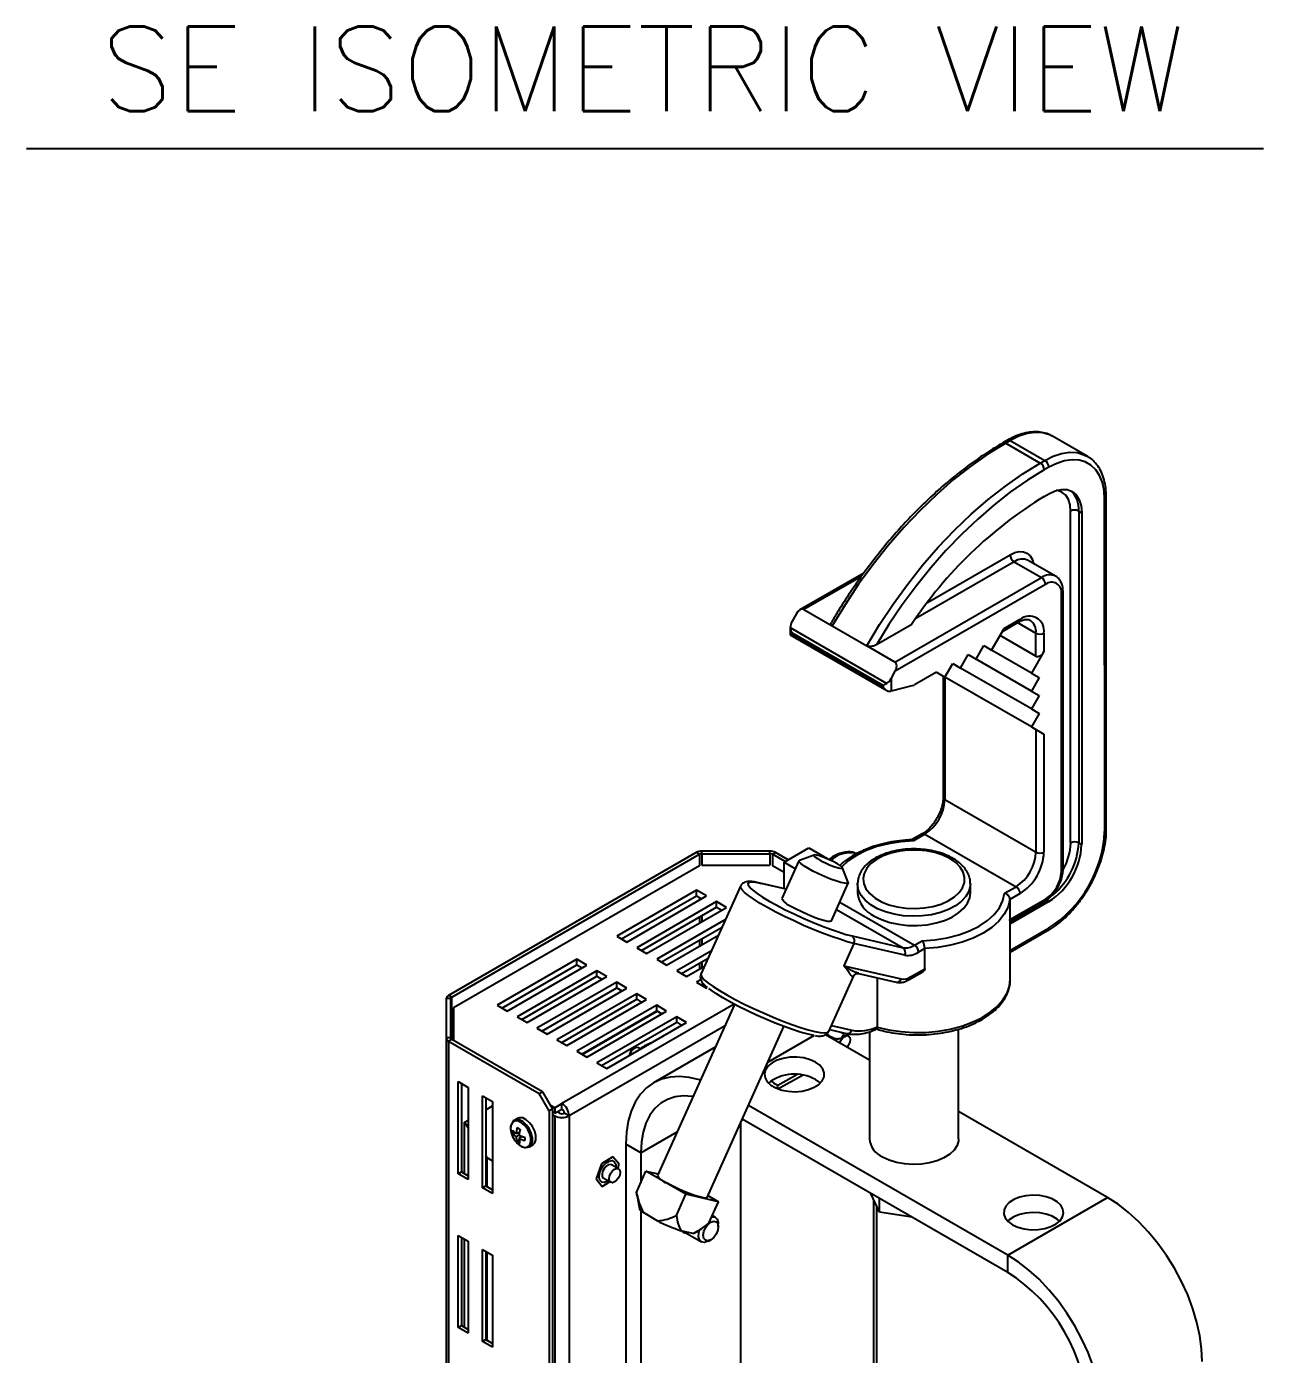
# Model space of a CAD drawing. Extents: x 12.3 to 108.7, y 1.1 to 80.4.
# Drawn here: x 69.1 to 80.06, y 68.21 to 79.99 of the extents above; entities that cross this region are included whole.
import ezdxf
from ezdxf.enums import TextEntityAlignment as Align

# ---------------------------------------------------------------- set-up
doc = ezdxf.new("R2010")
doc.units = 0
doc.header["$MEASUREMENT"] = 0
doc.layers.add('OBJECT', color=7, linetype='CONTINUOUS')
doc.styles.get("Standard").update_dxf_attribs({"font": 'SIMPLEX'})

msp = doc.modelspace()

# ---------------------------------------------------------------- linework, layer by layer
at = {"layer": 'OBJECT', "color": 1}
msp.add_line((69.1, 78.904), (80.063, 78.904), dxfattribs=at)
at = {"layer": 'OBJECT'}
for p, q in [((77.794, 76.317), (77.754, 76.294)), ((77.819, 76.315), (77.779, 76.292)), ((77.819, 76.315), (78.125, 76.138)), ((78.5, 76.176), (78.194, 76.352)), ((77.779, 76.292), (78.085, 76.115)), ((78.085, 76.115), (78.125, 76.138)), ((78.16, 76.077), (78.12, 76.054)), ((78.12, 75.819), (78.16, 75.842)), ((78.656, 72.848), (78.655, 75.792)), ((78.67, 72.869), (78.67, 75.812)), ((78.354, 72.746), (78.354, 75.689)), ((78.425, 75.689), (78.452, 75.674)), ((78.425, 75.689), (78.425, 72.746)), ((78.452, 75.674), (78.452, 72.731)), ((77.086, 74.878), (77.817, 75.3)), ((78.22, 75.111), (77.978, 75.251)), ((76.521, 75.139), (75.954, 74.812)), ((77.853, 75.239), (76.981, 74.736)), ((77.853, 75.239), (78.095, 75.099)), ((76.5, 75.11), (75.989, 74.815)), ((76.797, 74.349), (78.095, 75.099)), ((78.131, 75.038), (76.799, 74.269)), ((78.272, 72.493), (78.272, 74.956)), ((78.287, 72.513), (78.287, 74.977)), ((75.989, 74.815), (76.24, 74.67)), ((75.921, 74.776), (75.883, 74.708)), ((76.24, 74.67), (76.546, 74.494)), ((76.945, 74.684), (76.632, 74.503)), ((77.749, 74.622), (77.895, 74.706)), ((77.764, 74.647), (77.905, 74.729)), ((77.884, 74.7), (78.046, 74.606)), ((75.869, 74.657), (75.869, 74.592)), ((75.869, 74.655), (76.725, 74.161)), ((75.869, 74.592), (76.726, 74.097)), ((76.691, 74.142), (75.883, 74.608)), ((75.883, 74.608), (75.883, 74.601)), ((75.883, 74.601), (76.691, 74.135)), ((77.653, 74.456), (77.764, 74.647)), ((78.046, 74.402), (77.728, 74.586)), ((78.046, 74.402), (78.046, 74.606)), ((78.117, 74.606), (78.117, 74.443)), ((76.797, 74.349), (76.546, 74.494)), ((77.515, 74.376), (77.584, 74.496)), ((77.584, 74.496), (77.653, 74.456)), ((78.007, 74.252), (77.653, 74.456)), ((78.117, 74.443), (78.007, 74.252)), ((77.24, 74.217), (77.309, 74.337)), ((77.309, 74.337), (77.378, 74.297)), ((77.378, 74.297), (77.446, 74.416)), ((77.446, 74.416), (77.515, 74.376)), ((78.007, 74.093), (77.515, 74.376)), ((76.762, 74.201), (76.799, 74.269)), ((76.762, 74.201), (76.762, 74.092)), ((77.165, 74.26), (76.969, 74.147)), ((77.165, 74.26), (77.24, 74.217)), ((77.224, 74.226), (77.225, 73.151)), ((77.239, 74.217), (77.239, 73.13)), ((78.007, 73.774), (77.24, 74.217)), ((78.007, 73.934), (77.378, 74.297)), ((78.007, 74.252), (78.076, 74.212)), ((78.076, 74.212), (78.007, 74.093)), ((76.691, 74.135), (76.691, 74.142)), ((76.959, 74.143), (76.762, 74.092)), ((78.007, 74.093), (78.076, 74.053)), ((78.076, 74.053), (78.007, 73.934)), ((78.007, 73.934), (78.076, 73.894)), ((78.076, 73.894), (78.007, 73.774)), ((78.007, 73.774), (78.117, 73.711)), ((78.047, 72.664), (78.047, 73.751)), ((78.117, 73.711), (78.117, 72.664)), ((77.239, 73.13), (78.047, 72.664)), ((77.037, 72.826), (76.944, 72.773)), ((77.062, 72.824), (76.96, 72.765)), ((77.062, 72.824), (77.87, 72.358)), ((75.035, 72.661), (72.839, 71.394)), ((75.063, 72.645), (75.035, 72.661)), ((75.084, 72.65), (75.084, 72.673)), ((75.689, 72.673), (75.084, 72.673)), ((75.689, 72.65), (75.689, 72.673)), ((75.71, 72.645), (75.738, 72.662)), ((75.851, 72.596), (75.738, 72.662)), ((75.814, 72.575), (76.032, 72.701)), ((76.032, 72.701), (76.195, 72.607)), ((78.425, 72.746), (78.452, 72.731)), ((72.868, 71.377), (75.063, 72.645)), ((75.063, 72.543), (72.883, 71.284)), ((75.063, 72.645), (75.063, 72.543)), ((75.084, 72.65), (75.689, 72.65)), ((75.084, 72.65), (75.084, 72.548)), ((75.084, 72.548), (75.689, 72.548)), ((75.689, 72.65), (75.689, 72.548)), ((75.823, 72.58), (75.71, 72.645)), ((75.71, 72.645), (75.71, 72.543)), ((75.814, 72.483), (75.71, 72.543)), ((75.945, 72.587), (75.795, 72.252)), ((75.814, 72.341), (75.814, 72.575)), ((75.814, 72.575), (75.914, 72.517)), ((76.08, 72.638), (75.95, 72.59)), ((76.193, 72.606), (76.195, 72.607)), ((76.195, 72.607), (76.195, 72.605)), ((76.383, 72.396), (76.332, 72.525)), ((75.038, 72.327), (74.331, 71.918)), ((75.127, 72.276), (75.038, 72.327)), ((75.038, 72.278), (75.038, 72.327)), ((75.427, 72.363), (75.077, 71.583)), ((75.833, 72.337), (75.601, 72.39)), ((75.832, 72.335), (75.61, 72.387)), ((76.233, 72.055), (76.383, 72.39)), ((76.465, 72.383), (76.465, 72.391)), ((76.465, 72.383), (76.465, 72.301)), ((77.465, 72.302), (77.465, 72.383)), ((77.768, 72.299), (77.87, 72.358)), ((74.374, 71.894), (75.038, 72.278)), ((74.42, 71.867), (75.127, 72.276)), ((75.215, 72.225), (74.508, 71.816)), ((75.038, 72.278), (75.084, 72.251)), ((75.063, 72.263), (75.063, 72.239)), ((75.304, 72.174), (75.215, 72.225)), ((75.215, 72.176), (75.215, 72.225)), ((76.307, 72.221), (76.97, 71.838)), ((77.905, 72.297), (77.816, 72.245)), ((77.816, 72.066), (78.131, 72.248)), ((77.816, 72.245), (77.816, 72.066)), ((77.818, 72.05), (78.121, 72.225)), ((78.161, 72.226), (77.819, 72.028)), ((78.14, 72.238), (78.161, 72.226)), ((74.551, 71.792), (75.215, 72.176)), ((74.596, 71.765), (75.304, 72.174)), ((75.063, 72.088), (75.063, 72.035)), ((75.084, 72.1), (75.084, 72.047)), ((75.215, 72.176), (75.261, 72.149)), ((76.279, 72.157), (76.869, 71.816)), ((75.294, 72.066), (74.685, 71.714)), ((74.727, 71.69), (75.264, 72)), ((77.819, 71.538), (77.819, 72.051)), ((77.819, 71.793), (78.161, 71.991)), ((77.819, 71.776), (78.15, 71.968)), ((74.331, 71.918), (74.42, 71.867)), ((74.773, 71.663), (75.232, 71.928)), ((75.063, 71.884), (75.063, 71.831)), ((75.085, 71.896), (75.085, 71.843)), ((76.433, 71.855), (76.344, 71.657)), ((76.418, 71.921), (76.869, 71.816)), ((76.884, 71.751), (76.433, 71.855)), ((76.97, 71.838), (77.039, 71.878)), ((74.508, 71.816), (74.596, 71.765)), ((75.17, 71.79), (74.862, 71.612)), ((74.904, 71.588), (75.14, 71.724)), ((77.061, 71.809), (77.005, 71.777)), ((77.061, 71.63), (77.061, 71.809)), ((73.978, 71.714), (73.271, 71.306)), ((73.313, 71.281), (73.978, 71.665)), ((73.359, 71.255), (74.066, 71.663)), ((74.155, 71.612), (73.447, 71.204)), ((74.066, 71.663), (73.978, 71.714)), ((73.978, 71.665), (73.978, 71.714)), ((73.978, 71.665), (74.024, 71.639)), ((74.243, 71.561), (74.155, 71.612)), ((74.155, 71.563), (74.155, 71.612)), ((74.685, 71.714), (74.773, 71.663)), ((74.862, 71.612), (74.95, 71.561)), ((74.95, 71.561), (75.108, 71.652)), ((75.063, 71.68), (75.063, 71.627)), ((75.085, 71.692), (75.085, 71.639)), ((76.344, 71.657), (76.853, 71.54)), ((76.924, 71.534), (77.039, 71.6)), ((76.934, 71.557), (77.061, 71.63)), ((73.49, 71.179), (74.155, 71.563)), ((73.536, 71.153), (74.243, 71.561)), ((74.331, 71.51), (73.624, 71.102)), ((74.155, 71.563), (74.201, 71.537)), ((74.42, 71.459), (74.331, 71.51)), ((74.331, 71.461), (74.331, 71.51)), ((75.077, 71.532), (75.038, 71.51)), ((75.038, 71.51), (75.127, 71.459)), ((75.081, 71.486), (75.1, 71.496)), ((75.084, 71.484), (75.102, 71.494)), ((75.085, 71.488), (75.085, 71.484)), ((76.21, 71.074), (76.431, 71.566)), ((76.44, 71.579), (76.442, 71.58)), ((76.475, 71.588), (76.807, 71.511)), ((76.64, 71.55), (76.64, 71.116)), ((72.859, 71.365), (72.819, 71.365)), ((72.819, 71.365), (72.819, 71.016)), ((72.868, 71.377), (72.839, 71.394)), ((72.859, 71.016), (72.859, 71.365)), ((72.859, 71.015), (72.859, 71.365)), ((72.868, 71.004), (72.868, 71.377)), ((73.667, 71.077), (74.331, 71.461)), ((73.713, 71.051), (74.42, 71.459)), ((74.508, 71.408), (73.801, 71)), ((74.331, 71.461), (74.377, 71.435)), ((74.596, 71.357), (74.508, 71.408)), ((74.508, 71.359), (74.508, 71.408)), ((75.127, 71.459), (75.13, 71.461)), ((72.883, 71.284), (72.883, 70.995)), ((73.271, 71.306), (73.359, 71.255)), ((73.843, 70.975), (74.508, 71.359)), ((75.371, 71.316), (73.845, 70.435)), ((73.889, 70.949), (74.596, 71.357)), ((74.685, 71.306), (73.978, 70.898)), ((74.02, 70.873), (74.685, 71.257)), ((74.024, 70.871), (74.688, 71.255)), ((74.066, 70.847), (74.773, 71.255)), ((74.508, 71.359), (74.554, 71.332)), ((74.773, 71.255), (74.685, 71.306)), ((74.685, 71.257), (74.685, 71.306)), ((74.685, 71.257), (74.731, 71.23)), ((75.374, 71.314), (74.693, 69.798)), ((73.447, 71.204), (73.536, 71.153)), ((74.862, 71.204), (74.155, 70.796)), ((74.197, 70.771), (74.862, 71.155)), ((74.243, 70.745), (74.95, 71.153)), ((74.95, 71.153), (74.862, 71.204)), ((74.862, 71.155), (74.862, 71.204)), ((74.862, 71.155), (74.908, 71.128)), ((76.234, 71.127), (76.414, 71.085)), ((72.819, 71.016), (72.82, 65.484)), ((72.859, 71.016), (72.819, 71.016)), ((73.624, 71.102), (73.713, 71.051)), ((75.287, 71.121), (73.909, 70.325)), ((75.131, 69.601), (75.812, 71.118)), ((75.67, 70.802), (76.085, 71.042)), ((76.57, 70.819), (76.181, 71.044)), ((76.189, 71.05), (76.223, 71.03)), ((76.219, 71.033), (76.215, 71.024)), ((76.218, 71.091), (76.367, 71.057)), ((76.316, 71.069), (76.345, 71.057)), ((76.316, 71.013), (76.388, 71.053)), ((76.345, 71.057), (76.352, 71.06)), ((76.386, 71.034), (76.37, 71.043)), ((76.379, 71.038), (76.383, 71.051)), ((76.57, 71.072), (76.571, 70.121)), ((76.64, 71.116), (76.64, 71.113)), ((77.361, 70.122), (77.36, 71.094)), ((72.868, 71.004), (72.839, 70.987)), ((72.839, 70.987), (72.84, 65.456)), ((72.839, 70.987), (73.644, 70.523)), ((73.672, 70.539), (72.868, 71.004)), ((73.801, 71), (73.889, 70.949)), ((73.978, 70.898), (74.066, 70.847)), ((74.49, 70.926), (74.477, 70.919)), ((74.542, 70.919), (74.524, 70.93)), ((75.204, 70.935), (74.657, 70.619)), ((74.155, 70.796), (74.243, 70.745)), ((75.759, 70.598), (75.928, 70.692)), ((75.759, 70.565), (75.977, 70.687)), ((72.926, 70.629), (73.014, 70.578)), ((72.926, 69.812), (72.926, 70.629)), ((72.954, 70.612), (72.954, 69.829)), ((73.014, 70.578), (73.014, 69.761)), ((73.644, 70.523), (73.672, 70.539)), ((73.672, 70.539), (73.76, 70.386)), ((73.142, 70.504), (73.23, 70.453)), ((73.142, 69.688), (73.142, 70.504)), ((73.17, 70.488), (73.17, 69.704)), ((73.23, 70.453), (73.23, 69.637)), ((73.732, 70.37), (73.644, 70.523)), ((73.739, 70.423), (73.782, 70.398)), ((73.782, 70.398), (73.845, 70.435)), ((73.845, 70.386), (73.845, 70.435)), ((73.17, 70.378), (73.23, 70.413)), ((73.452, 70.303), (73.422, 70.285)), ((73.76, 70.386), (73.732, 70.37)), ((73.732, 70.37), (73.733, 65.042)), ((73.76, 70.386), (73.761, 65.059)), ((73.782, 70.349), (73.76, 70.362)), ((73.76, 70.337), (73.782, 70.325)), ((73.782, 70.398), (73.782, 70.349)), ((73.782, 70.349), (73.845, 70.386)), ((73.782, 70.325), (73.782, 65.144)), ((73.824, 70.349), (73.803, 70.362)), ((73.909, 70.325), (73.866, 70.349)), ((73.909, 70.325), (73.91, 65.144)), ((77.796, 69.091), (75.498, 70.418)), ((78.68, 69.601), (77.361, 70.363)), ((72.982, 70.269), (73.014, 70.288)), ((72.982, 70.269), (73.014, 70.218)), ((72.982, 69.813), (72.982, 70.269)), ((74.544, 69.998), (74.867, 70.185)), ((75.428, 70.262), (75.428, 66.325)), ((77.796, 68.937), (75.443, 70.296)), ((73.408, 70.17), (73.435, 70.173)), ((73.439, 70.17), (73.468, 70.18)), ((73.465, 70.155), (73.439, 70.14)), ((73.449, 70.097), (73.466, 70.119)), ((73.454, 70.175), (73.468, 70.177)), ((73.465, 70.125), (73.489, 70.144)), ((73.477, 70.134), (73.486, 70.146)), ((73.557, 70.052), (73.587, 70.069)), ((74.544, 69.998), (74.411, 70.075)), ((74.411, 70.075), (74.412, 64.5)), ((73.17, 69.971), (73.18, 69.955)), ((73.18, 69.955), (73.23, 69.926)), ((73.18, 69.955), (73.18, 69.698)), ((74.297, 69.963), (74.195, 69.9)), ((74.351, 69.896), (74.297, 69.963)), ((74.544, 69.998), (74.544, 69.732)), ((74.195, 69.9), (74.147, 69.768)), ((74.346, 69.856), (74.284, 69.891)), ((74.284, 69.891), (74.284, 69.891)), ((74.339, 69.86), (74.351, 69.896)), ((74.505, 69.646), (74.59, 69.835)), ((74.944, 69.631), (74.59, 69.835)), ((74.59, 69.835), (74.698, 69.81)), ((72.926, 69.812), (72.954, 69.829)), ((73.014, 69.761), (72.926, 69.812)), ((72.954, 69.829), (73.014, 69.794)), ((74.147, 69.768), (74.202, 69.7)), ((74.202, 69.7), (74.268, 69.741)), ((74.215, 69.772), (74.277, 69.736)), ((74.215, 69.772), (74.215, 69.772)), ((73.142, 69.688), (73.17, 69.704)), ((73.23, 69.637), (73.142, 69.688)), ((73.17, 69.704), (73.23, 69.669)), ((74.512, 69.613), (74.505, 69.646)), ((74.511, 69.616), (74.533, 69.502)), ((74.859, 69.441), (74.944, 69.631)), ((75.233, 69.564), (74.944, 69.631)), ((75.139, 69.618), (75.233, 69.564)), ((76.659, 69.471), (76.582, 69.638)), ((77.796, 69.091), (78.68, 69.601)), ((74.544, 69.486), (74.545, 64.64)), ((75.148, 69.375), (75.233, 69.564)), ((76.611, 66.704), (76.61, 69.577)), ((76.637, 66.741), (76.637, 69.52)), ((76.659, 69.471), (76.659, 69.594)), ((74.695, 69.393), (74.568, 69.467)), ((75.174, 69.431), (75.177, 69.431)), ((75.206, 69.425), (75.178, 69.441)), ((75.231, 69.344), (75.231, 69.368)), ((76.949, 69.426), (76.659, 69.471)), ((72.926, 69.265), (73.015, 69.214)), ((72.926, 68.449), (72.926, 69.265)), ((72.954, 69.249), (72.955, 68.465)), ((75.005, 69.283), (74.901, 69.307)), ((74.918, 69.303), (75.081, 69.209)), ((75.016, 69.285), (75.049, 69.305)), ((72.982, 68.449), (72.982, 69.233)), ((73.015, 69.214), (73.015, 68.398)), ((73.142, 68.324), (73.142, 69.141)), ((73.142, 69.141), (73.23, 69.09)), ((75.143, 69.215), (75.164, 69.227)), ((73.17, 69.124), (73.17, 68.341)), ((73.18, 69.119), (73.18, 68.335)), ((73.23, 69.09), (73.23, 68.273)), ((77.796, 68.937), (77.796, 69.091)), ((72.926, 68.449), (72.955, 68.465)), ((73.015, 68.398), (72.926, 68.449)), ((72.955, 68.465), (73.015, 68.43)), ((73.142, 68.324), (73.17, 68.341)), ((73.23, 68.273), (73.142, 68.324)), ((73.17, 68.341), (73.23, 68.306))]:
    msp.add_line(p, q, dxfattribs=at)
at = {"layer": 'OBJECT', "flags": 128}
for points in [[(78.194, 76.352), (78.167, 76.366), (78.106, 76.383), (78.04, 76.387), (77.969, 76.376), (77.895, 76.352), (77.819, 76.315)], [(77.779, 76.292), (77.624, 76.196), (77.47, 76.088), (77.317, 75.968), (77.167, 75.837), (77.019, 75.695), (76.876, 75.544), (76.737, 75.384), (76.603, 75.216), (76.475, 75.04), (76.354, 74.858), (76.24, 74.67)], [(78.125, 76.138), (78.2, 76.176), (78.274, 76.2), (78.345, 76.21), (78.411, 76.207), (78.472, 76.189), (78.502, 76.174)], [(76.546, 74.494), (76.66, 74.682), (76.781, 74.864), (76.909, 75.039), (77.042, 75.208), (77.181, 75.368), (77.325, 75.519), (77.472, 75.66), (77.622, 75.791), (77.775, 75.911), (77.93, 76.019), (78.085, 76.115)], [(78.655, 75.792), (78.65, 75.87), (78.635, 75.941), (78.61, 76.003), (78.577, 76.055), (78.534, 76.096), (78.484, 76.125), (78.428, 76.141), (78.366, 76.144), (78.3, 76.135), (78.231, 76.112), (78.16, 76.077)], [(78.12, 76.054), (77.971, 75.962), (77.822, 75.858), (77.675, 75.743), (77.53, 75.618), (77.388, 75.483), (77.249, 75.338), (77.115, 75.185), (76.985, 75.024), (76.861, 74.856), (76.743, 74.682), (76.632, 74.503)], [(78.16, 75.842), (78.217, 75.868), (78.272, 75.881), (78.322, 75.879), (78.366, 75.863), (78.402, 75.832), (78.429, 75.79), (78.446, 75.736), (78.452, 75.674)], [(78.354, 75.689), (78.349, 75.744), (78.334, 75.791), (78.311, 75.829), (78.279, 75.855), (78.24, 75.87), (78.226, 75.871)], [(77.817, 75.3), (77.859, 75.32), (77.898, 75.329), (77.935, 75.327), (77.967, 75.315), (77.994, 75.293), (78.013, 75.262), (78.025, 75.224)], [(75.869, 74.592), (75.869, 74.592), (75.87, 74.593), (75.873, 74.595), (75.877, 74.597), (75.883, 74.601)], [(76.691, 74.142), (76.698, 74.146), (76.706, 74.151), (76.715, 74.156), (76.725, 74.161)], [(76.96, 72.765), (76.848, 72.757), (76.739, 72.739), (76.636, 72.713), (76.541, 72.678), (76.456, 72.635), (76.382, 72.586), (76.325, 72.534)], [(77.283, 72.608), (77.222, 72.638), (77.151, 72.661), (77.075, 72.676), (76.996, 72.683), (76.915, 72.682), (76.836, 72.673), (76.761, 72.655), (76.693, 72.631), (76.633, 72.599), (76.584, 72.562), (76.548, 72.521), (76.524, 72.476), (76.515, 72.43), (76.521, 72.383), (76.54, 72.338), (76.574, 72.296), (76.62, 72.257), (76.677, 72.224), (76.743, 72.198), (76.817, 72.179), (76.895, 72.167), (76.975, 72.164), (77.056, 72.169), (77.133, 72.183), (77.205, 72.204), (77.269, 72.232), (77.323, 72.267), (77.366, 72.306), (77.396, 72.349), (77.412, 72.395), (77.414, 72.442), (77.402, 72.488), (77.375, 72.531), (77.335, 72.572), (77.283, 72.608)], [(76.383, 72.396), (76.383, 72.39), (76.372, 72.386), (76.35, 72.388), (76.316, 72.395), (76.274, 72.409), (76.225, 72.426), (76.173, 72.448), (76.12, 72.472), (76.07, 72.496), (76.025, 72.521), (75.989, 72.543), (75.962, 72.563), (75.948, 72.578), (75.946, 72.588), (75.95, 72.59)], [(76.286, 72.56), (76.249, 72.58), (76.208, 72.599), (76.166, 72.617), (76.129, 72.63), (76.1, 72.638), (76.082, 72.639), (76.077, 72.634), (76.086, 72.623), (76.109, 72.607), (76.141, 72.588), (76.181, 72.568), (76.223, 72.55), (76.263, 72.534), (76.297, 72.524), (76.321, 72.519), (76.332, 72.521), (76.33, 72.529), (76.314, 72.543), (76.286, 72.56)], [(76.433, 71.855), (76.374, 71.87), (76.307, 71.891), (76.233, 71.916), (76.154, 71.946), (76.071, 71.979), (75.986, 72.015), (75.902, 72.054), (75.819, 72.093), (75.741, 72.133), (75.668, 72.172), (75.602, 72.21), (75.545, 72.246), (75.498, 72.279), (75.463, 72.307), (75.439, 72.332), (75.427, 72.351), (75.427, 72.363)], [(75.61, 72.387), (75.563, 72.396), (75.528, 72.399), (75.504, 72.396), (75.493, 72.387), (75.495, 72.373), (75.509, 72.353), (75.519, 72.343)], [(75.519, 72.343), (75.536, 72.328), (75.575, 72.298), (75.624, 72.266), (75.683, 72.23), (75.75, 72.193), (75.824, 72.154), (75.903, 72.116), (75.984, 72.079), (76.066, 72.043), (76.146, 72.01), (76.224, 71.981), (76.296, 71.956), (76.361, 71.935), (76.418, 71.921)], [(75.601, 72.39), (75.603, 72.39), (75.61, 72.387)], [(77.465, 72.385), (77.464, 72.365), (77.452, 72.316), (77.425, 72.27), (77.385, 72.227), (77.333, 72.188), (77.271, 72.155), (77.2, 72.128), (77.122, 72.109), (77.039, 72.098), (76.955, 72.095), (76.87, 72.1), (76.789, 72.113), (76.712, 72.134), (76.643, 72.162), (76.583, 72.197), (76.534, 72.237), (76.497, 72.281), (76.474, 72.328), (76.465, 72.377), (76.465, 72.383)], [(76.612, 72.097), (76.677, 72.066), (76.75, 72.041), (76.829, 72.024), (76.912, 72.014), (76.997, 72.013), (77.081, 72.021), (77.161, 72.036), (77.236, 72.059), (77.303, 72.089), (77.361, 72.125), (77.407, 72.166), (77.44, 72.211), (77.46, 72.259), (77.465, 72.302)], [(77.039, 71.878), (77.151, 71.886), (77.26, 71.903), (77.363, 71.93), (77.458, 71.965), (77.543, 72.007), (77.617, 72.057), (77.677, 72.112), (77.723, 72.171), (77.753, 72.234), (77.768, 72.299)], [(77.816, 72.245), (77.799, 72.179), (77.766, 72.114), (77.718, 72.053), (77.655, 71.997), (77.579, 71.946), (77.491, 71.902), (77.393, 71.866), (77.288, 71.838), (77.176, 71.819), (77.061, 71.809)], [(75.875, 72.186), (75.92, 72.161), (75.97, 72.137), (76.022, 72.113), (76.075, 72.091), (76.123, 72.073), (76.166, 72.06), (76.199, 72.053), (76.222, 72.051), (76.233, 72.055), (76.233, 72.055)], [(75.077, 71.583), (75.076, 71.575), (75.084, 71.557), (75.105, 71.533), (75.139, 71.505), (75.185, 71.472), (75.241, 71.436), (75.307, 71.398), (75.381, 71.358), (75.46, 71.317), (75.544, 71.277), (75.631, 71.238), (75.717, 71.2), (75.802, 71.166), (75.883, 71.136), (75.959, 71.11), (76.027, 71.089), (76.086, 71.074), (76.135, 71.065), (76.173, 71.062), (76.198, 71.065), (76.21, 71.074), (76.21, 71.074)], [(76.431, 71.566), (76.431, 71.566), (76.427, 71.561)], [(76.64, 71.113), (76.742, 71.089), (76.85, 71.073), (76.96, 71.065), (77.071, 71.066), (77.18, 71.076), (77.287, 71.095), (77.388, 71.121), (77.482, 71.155), (77.567, 71.196), (77.641, 71.244), (77.704, 71.296), (77.754, 71.354), (77.79, 71.414), (77.812, 71.477), (77.819, 71.538)], [(76.071, 71.041), (76.065, 71.042), (76.016, 71.053), (75.957, 71.069), (75.889, 71.09), (75.814, 71.117), (75.735, 71.148), (75.653, 71.182), (75.57, 71.218), (75.489, 71.257), (75.41, 71.295), (75.338, 71.334), (75.272, 71.371), (75.215, 71.407), (75.169, 71.439), (75.148, 71.455)], [(76.223, 71.03), (76.195, 71.053), (76.194, 71.053)], [(76.225, 71.018), (76.229, 71.027), (76.23, 71.028)], [(76.249, 71.019), (76.246, 71.011), (76.245, 71.007)], [(76.307, 70.971), (76.317, 70.994), (76.333, 71.015), (76.352, 71.03), (76.37, 71.037), (76.386, 71.034), (76.397, 71.021), (76.4, 71.002), (76.397, 70.978), (76.386, 70.954), (76.372, 70.934)], [(74.524, 70.93), (74.524, 70.93), (74.508, 70.933), (74.49, 70.926)], [(76.093, 70.801), (76.044, 70.823), (75.988, 70.839), (75.928, 70.846), (75.866, 70.845), (75.807, 70.835), (75.753, 70.819), (75.707, 70.795), (75.671, 70.766), (75.648, 70.733), (75.64, 70.697), (75.645, 70.662), (75.664, 70.628), (75.697, 70.598), (75.74, 70.573), (75.793, 70.554), (75.851, 70.543), (75.913, 70.54), (75.974, 70.545), (76.031, 70.558), (76.081, 70.579), (76.122, 70.605), (76.152, 70.636), (76.168, 70.671), (76.169, 70.706), (76.157, 70.741), (76.131, 70.774), (76.093, 70.801)], [(75.072, 70.641), (75.064, 70.644), (74.973, 70.666), (74.886, 70.675), (74.804, 70.67), (74.727, 70.651), (74.657, 70.619), (74.594, 70.574), (74.54, 70.517), (74.494, 70.448), (74.458, 70.368), (74.432, 70.279), (74.416, 70.181), (74.411, 70.075)], [(75.699, 70.636), (75.722, 70.615), (75.759, 70.598)], [(76.135, 70.616), (76.131, 70.62), (76.093, 70.648)], [(75.007, 70.497), (75, 70.498), (74.922, 70.503), (74.849, 70.494), (74.782, 70.472), (74.722, 70.437), (74.669, 70.39), (74.625, 70.331), (74.59, 70.261), (74.564, 70.182), (74.549, 70.094), (74.544, 69.998)], [(73.587, 70.069), (73.604, 70.085), (73.614, 70.114), (73.614, 70.15), (73.604, 70.19), (73.585, 70.23), (73.558, 70.265), (73.528, 70.291), (73.497, 70.307), (73.468, 70.309), (73.452, 70.303)], [(73.428, 70.108), (73.431, 70.104), (73.458, 70.074), (73.488, 70.054), (73.517, 70.046), (73.542, 70.051), (73.561, 70.067), (73.57, 70.094), (73.57, 70.129), (73.561, 70.167), (73.542, 70.205), (73.517, 70.239), (73.488, 70.264), (73.458, 70.278), (73.431, 70.28), (73.409, 70.27), (73.395, 70.247), (73.39, 70.216), (73.39, 70.216)], [(73.39, 70.216), (73.395, 70.179), (73.406, 70.146)], [(73.522, 70.046), (73.528, 70.045), (73.554, 70.05), (73.573, 70.068), (73.583, 70.096), (73.583, 70.132), (73.573, 70.172), (73.554, 70.212), (73.528, 70.247), (73.497, 70.274), (73.466, 70.289), (73.437, 70.291), (73.414, 70.28), (73.4, 70.258)], [(77.361, 70.122), (77.36, 70.105), (77.347, 70.063), (77.321, 70.022), (77.282, 69.985), (77.231, 69.953), (77.171, 69.927), (77.104, 69.908), (77.031, 69.897), (76.956, 69.894), (76.882, 69.899), (76.81, 69.912), (76.744, 69.933), (76.686, 69.96)], [(74.255, 69.749), (74.249, 69.745), (74.222, 69.735), (74.199, 69.738), (74.182, 69.754), (74.174, 69.78), (74.177, 69.814), (74.189, 69.849), (74.21, 69.883), (74.236, 69.909), (74.263, 69.925), (74.289, 69.929), (74.309, 69.919), (74.322, 69.897), (74.324, 69.868)], [(74.284, 69.891), (74.272, 69.895), (74.254, 69.89), (74.235, 69.877), (74.218, 69.857), (74.206, 69.833), (74.201, 69.809), (74.203, 69.788), (74.212, 69.774), (74.215, 69.772)], [(74.312, 69.739), (74.293, 69.733), (74.277, 69.736), (74.267, 69.748), (74.263, 69.768), (74.267, 69.791), (74.277, 69.816), (74.293, 69.837), (74.312, 69.852), (74.33, 69.859), (74.346, 69.856), (74.357, 69.843), (74.36, 69.824), (74.357, 69.8), (74.346, 69.776), (74.33, 69.755), (74.312, 69.739)], [(75.131, 69.601), (75.13, 69.6), (75.12, 69.596), (75.097, 69.598), (75.064, 69.606), (75.021, 69.619), (74.973, 69.637), (74.92, 69.658), (74.868, 69.682), (74.817, 69.707), (74.773, 69.731)], [(77.839, 69.36), (77.887, 69.338), (77.943, 69.323), (78.003, 69.316), (78.065, 69.317), (78.124, 69.326), (78.179, 69.343), (78.225, 69.367), (78.26, 69.396), (78.283, 69.429), (78.292, 69.464), (78.286, 69.499), (78.267, 69.533), (78.235, 69.564), (78.191, 69.589), (78.138, 69.607), (78.08, 69.619), (78.019, 69.622), (77.958, 69.616), (77.9, 69.603), (77.85, 69.583), (77.809, 69.556), (77.78, 69.525), (77.764, 69.491), (77.762, 69.455), (77.774, 69.42), (77.8, 69.388), (77.839, 69.36)], [(79.521, 68.146), (79.515, 68.258), (79.499, 68.374), (79.473, 68.494), (79.437, 68.615), (79.392, 68.737), (79.337, 68.857), (79.274, 68.974), (79.204, 69.087), (79.127, 69.194), (79.045, 69.295), (78.958, 69.387), (78.867, 69.469), (78.774, 69.541), (78.68, 69.601)], [(75.19, 69.392), (75.212, 69.387), (75.226, 69.371), (75.231, 69.344), (75.226, 69.311), (75.212, 69.277), (75.19, 69.248), (75.164, 69.227), (75.138, 69.218), (75.117, 69.222), (75.102, 69.239), (75.097, 69.266), (75.102, 69.299), (75.117, 69.332), (75.138, 69.362), (75.164, 69.383), (75.19, 69.392)], [(75.177, 69.431), (75.203, 69.427), (75.222, 69.409), (75.231, 69.381), (75.231, 69.368)], [(78.256, 69.392), (78.235, 69.41), (78.191, 69.435), (78.138, 69.454), (78.08, 69.465), (78.019, 69.468), (77.958, 69.463), (77.9, 69.45), (77.85, 69.429), (77.809, 69.403), (77.796, 69.392)], [(75.005, 69.283), (75.012, 69.284), (75.016, 69.285)], [(75.143, 69.215), (75.139, 69.213), (75.109, 69.203), (75.083, 69.207), (75.065, 69.225), (75.055, 69.253), (75.057, 69.289), (75.063, 69.315)], [(78.637, 67.636), (78.631, 67.747), (78.616, 67.864), (78.589, 67.983), (78.553, 68.105), (78.508, 68.226), (78.453, 68.346), (78.39, 68.464), (78.32, 68.577), (78.243, 68.684), (78.161, 68.784), (78.074, 68.876), (77.983, 68.958), (77.89, 69.03), (77.796, 69.091)]]:
    msp.add_lwpolyline(points, dxfattribs=at)
at = {"layer": 'OBJECT'}
for centre, radius, start, end in [((77.805, 76.294), 0.0251, 54.3794, 114.3133), ((77.765, 76.271), 0.0251, 54.3765, 114.2964), ((78.043, 76.051), 0.0768, 2.6147, 57.3967), ((78.083, 76.074), 0.0769, 2.6159, 57.3955), ((78.212, 75.709), 0.214, 354.8751, 48.9058), ((80.086, 72.607), 3.766, 121.4723, 146.5345), ((78.645, 75.814), 0.0252, 294.3856, 354.2989), ((78.389, 75.621), 0.0768, 62.6126, 117.3984), ((77.894, 75.304), 0.0769, 182.6162, 237.3951), ((77.926, 75.137), 0.126, 65.7598, 125.5644), ((78.169, 74.997), 0.126, 66.1059, 125.5914), ((78.054, 75.034), 0.0768, 2.6146, 57.3967), ((78.186, 74.97), 0.0873, 350.803, 129.2204), ((78.263, 74.978), 0.0238, 292.5579, 356.1568), ((77.88, 74.726), 0.0251, 305.7005, 5.6318), ((77.988, 74.627), 0.131, 350.803, 129.2202), ((77.921, 74.619), 0.126, 354.4007, 54.1694), ((78.082, 74.675), 0.0768, 242.6122, 297.4002), ((76.949, 74.18), 0.0379, 285.0644, 300.5642), ((76.855, 73.148), 0.384, 302.6112, 357.4001), ((77.25, 73.153), 0.0251, 185.6988, 245.6231), ((77.048, 72.805), 0.0238, 52.4704, 116.2335), ((77.585, 72.895), 1.071, 302.4928, 357.5185), ((78.645, 72.871), 0.0253, 294.5723, 354.1265), ((75.082, 72.572), 0.101, 88.8612, 118.0497), ((75.691, 72.572), 0.101, 61.9592, 91.1509), ((76.398, 72.41), 0.248, 77.5065, 133.4186), ((77.663, 72.681), 0.384, 302.6112, 357.4001), ((77.657, 72.685), 0.461, 302.6112, 357.4002), ((78.082, 72.732), 0.0768, 242.6111, 297.4012), ((77.819, 72.759), 0.633, 302.6111, 357.4001), ((77.78, 72.779), 0.646, 310.1842, 357.0418), ((77.838, 72.763), 0.517, 330.7275, 358.1219), ((78.39, 72.678), 0.0768, 62.6098, 117.4012), ((75.084, 72.607), 0.0433, 88.8602, 118.0502), ((75.69, 72.607), 0.0433, 61.958, 91.1503), ((77.965, 72.507), 0.307, 302.611, 357.4002), ((78.263, 72.515), 0.0238, 292.4296, 356.272), ((77.829, 72.293), 0.0769, 2.6153, 57.3961), ((75.922, 72.324), 0.146, 209.5081, 251.2182), ((76.716, 72.327), 0.252, 185.7994, 245.522), ((78.106, 72.245), 0.0251, 305.7011, 5.6306), ((78.136, 71.988), 0.0251, 305.7155, 5.6295), ((76.387, 71.879), 0.0515, 332.2064, 53.7024), ((76.892, 71.958), 0.143, 260.7842, 303.3098), ((76.929, 71.773), 0.0769, 2.6156, 57.3951), ((76.838, 71.775), 0.0515, 332.2053, 53.7035), ((76.911, 71.92), 0.172, 260.7852, 303.3083), ((76.472, 71.541), 0.0489, 129.6475, 155.8383), ((76.812, 71.555), 0.0437, 262.6204, 339.9241), ((76.872, 71.653), 0.114, 260.7834, 303.31), ((76.909, 71.554), 0.0251, 305.7157, 5.6308), ((72.854, 71.361), 0.0352, 114.3851, 174.3077), ((72.874, 71.363), 0.0151, 114.3858, 174.3081), ((72.854, 71.019), 0.0352, 185.6914, 245.6236), ((72.874, 71.017), 0.0151, 185.6907, 245.6254), ((76.373, 71.1), 0.0437, 262.6199, 339.9228), ((76.48, 71.442), 0.363, 259.5091, 296.2012), ((74.519, 70.853), 0.0779, 122.7124, 175.6596), ((74.549, 70.835), 0.109, 123.0565, 166.6203), ((75.908, 70.311), 0.384, 61.2973, 127.3855), ((73.771, 70.319), 0.138, 2.6155, 57.3958), ((73.845, 70.448), 0.138, 242.6109, 297.4003), ((73.845, 70.39), 0.0461, 242.612, 297.3997), ((73.82, 70.347), 0.0461, 2.6145, 57.3968), ((73.547, 70.184), 0.14, 174.2749, 185.7421), ((73.524, 70.299), 0.155, 221.0239, 236.7723), ((73.687, 70.15), 0.248, 163.1107, 175.3474), ((74.167, 71.438), 1.412, 239.4354, 240.5699), ((73.778, 70.134), 0.313, 166.3405, 176.1721), ((73.607, 70.237), 0.221, 204.2358, 215.7758), ((73.518, 70.256), 0.14, 217.9536, 235.8731), ((73.579, 70.15), 0.14, 184.138, 202.0579), ((73.531, 70.211), 0.14, 234.2676, 245.7378), ((73.603, 70.436), 0.313, 243.8385, 253.6704), ((73.62, 70.133), 0.155, 183.239, 198.9878), ((73.572, 70.349), 0.248, 244.6635, 256.9005), ((74.929, 70.121), 1.413, 179.4417, 180.5753), ((76.76, 70.136), 0.19, 184.2562, 247.0653), ((74.82, 69.869), 0.146, 209.5084, 251.2176), ((74.605, 69.538), 0.0804, 207.0343, 242.2996), ((75.457, 70.915), 1.702, 243.3907, 250.9138), ((74.943, 69.334), 0.0472, 217.1593, 272.4325), ((76.973, 67.645), 1.533, 2.5302, 57.4811)]:
    msp.add_arc(centre, radius, start, end, dxfattribs=at)
for centre, major_axis, ratio, start_param, end_param in [((75.956, 74.755), (0.0326, 0.0603), 0.595383, 6.2662, 7.836996), ((75.919, 74.688), (0.0348, 0.0642), 0.558702, 1.555839, 2.373026), ((75.919, 74.628), (-0.0354, 0.0612), 0.577384, 0.817189, 1.570798), ((78.082, 74.463), (0.0353, 0.0612), 0.577335, 3.141548, 4.712344), ((76.764, 74.289), (0.0326, 0.0603), 0.595383, 4.695403, 6.2662), ((76.726, 74.222), (0.0348, 0.0642), 0.558702, 3.880244, 4.697431), ((76.726, 74.155), (-0.0354, 0.0612), 0.577384, 1.570798, 2.871558), ((76.726, 74.113), (0.0499, -0.0096), 0.405141, 5.305442, 5.575478)]:
    msp.add_ellipse(centre, major_axis=major_axis, ratio=ratio, start_param=start_param, end_param=end_param, dxfattribs=at)
for points, knots in [([(78.19, 76.353), (78.184, 76.356), (78.161, 76.371), (78.115, 76.385), (78.054, 76.393), (77.99, 76.39), (77.922, 76.375), (77.857, 76.351), (77.814, 76.328), (77.794, 76.317)], [0, 0, 0, 0, 0.058597, 0.215749, 0.373197, 0.532822, 0.695428, 0.860613, 1, 1, 1, 1]), ([(77.754, 76.294), (77.73, 76.28), (77.659, 76.238), (77.541, 76.161), (77.403, 76.06), (77.267, 75.951), (77.132, 75.832), (77, 75.705), (76.871, 75.571), (76.746, 75.429), (76.625, 75.28), (76.509, 75.126), (76.398, 74.966), (76.306, 74.824), (76.253, 74.734), (76.233, 74.7)], [0, 0, 0, 0, 0.043506, 0.126065, 0.208615, 0.291148, 0.373662, 0.456156, 0.53863, 0.621088, 0.703531, 0.785963, 0.868385, 0.950801, 1, 1, 1, 1]), ([(78.67, 75.812), (78.67, 75.826), (78.669, 75.867), (78.66, 75.932), (78.641, 76.002), (78.613, 76.064), (78.575, 76.116), (78.538, 76.153), (78.511, 76.168), (78.502, 76.172)], [0, 0, 0, 0, 0.088916, 0.257289, 0.425707, 0.59299, 0.757821, 0.919275, 1, 1, 1, 1]), ([(78.287, 74.977), (78.286, 74.986), (78.285, 75.009), (78.277, 75.045), (78.258, 75.079), (78.238, 75.102), (78.223, 75.109), (78.219, 75.111)], [0, 0, 0, 0, 0.157848, 0.422688, 0.671968, 0.910737, 1, 1, 1, 1]), ([(76.24, 74.67), (76.237, 74.672), (76.232, 74.677), (76.228, 74.685), (76.229, 74.693), (76.233, 74.698), (76.234, 74.7)], [0, 0, 0, 0, 0.24448, 0.487818, 0.83094, 1, 1, 1, 1]), ([(77.895, 74.706), (77.901, 74.709), (77.919, 74.719), (77.946, 74.728), (77.972, 74.729), (77.987, 74.726), (77.993, 74.721), (77.994, 74.72)], [0, 0, 0, 0, 0.1373197, 0.3990664, 0.661305, 0.9336636, 1, 1, 1, 1]), ([(76.632, 74.503), (76.623, 74.499), (76.608, 74.492), (76.585, 74.488), (76.567, 74.488), (76.554, 74.49), (76.548, 74.493), (76.546, 74.494)], [0, 0, 0, 0, 0.35028, 0.585229, 0.760499, 0.899707, 1, 1, 1, 1]), ([(77.225, 73.151), (77.224, 73.143), (77.224, 73.122), (77.217, 73.081), (77.201, 73.031), (77.178, 72.981), (77.149, 72.933), (77.115, 72.89), (77.079, 72.854), (77.053, 72.835), (77.039, 72.827), (77.037, 72.826)], [0, 0, 0, 0, 0.067195, 0.197029, 0.328078, 0.460156, 0.592759, 0.725244, 0.856827, 0.979681, 1, 1, 1, 1]), ([(78.15, 71.968), (78.163, 71.975), (78.199, 71.997), (78.257, 72.04), (78.324, 72.1), (78.387, 72.167), (78.446, 72.242), (78.5, 72.322), (78.548, 72.406), (78.588, 72.493), (78.622, 72.582), (78.647, 72.67), (78.664, 72.758), (78.67, 72.823), (78.67, 72.86), (78.67, 72.869)], [0, 0, 0, 0, 0.044818, 0.129353, 0.213788, 0.298089, 0.382268, 0.466367, 0.550437, 0.634532, 0.718694, 0.802982, 0.887454, 0.972157, 1, 1, 1, 1]), ([(76.454, 72.651), (76.451, 72.652), (76.435, 72.662), (76.401, 72.667), (76.354, 72.666), (76.304, 72.653), (76.255, 72.631), (76.224, 72.609), (76.21, 72.598)], [0, 0, 0, 0, 0.045076, 0.231942, 0.420414, 0.615693, 0.818461, 1, 1, 1, 1]), ([(76.947, 72.773), (76.936, 72.773), (76.891, 72.771), (76.813, 72.763), (76.716, 72.746), (76.623, 72.721), (76.536, 72.69), (76.455, 72.653), (76.383, 72.609), (76.334, 72.573), (76.313, 72.551), (76.308, 72.546)], [0, 0, 0, 0, 0.045677, 0.176632, 0.307752, 0.439054, 0.570613, 0.702487, 0.834693, 0.967152, 1, 1, 1, 1]), ([(77.308, 72.61), (77.298, 72.616), (77.268, 72.633), (77.211, 72.655), (77.139, 72.675), (77.063, 72.688), (76.984, 72.694), (76.905, 72.692), (76.828, 72.683), (76.753, 72.666), (76.684, 72.642), (76.621, 72.612), (76.567, 72.575), (76.522, 72.532), (76.49, 72.484), (76.47, 72.437), (76.468, 72.406), (76.467, 72.393)], [0, 0, 0, 0, 0.037397, 0.107549, 0.177555, 0.247386, 0.317089, 0.386757, 0.456488, 0.526371, 0.596521, 0.66704, 0.737957, 0.809025, 0.879395, 0.947921, 1, 1, 1, 1]), ([(76.947, 72.773), (76.95, 72.773), (76.953, 72.772), (76.958, 72.767), (76.96, 72.765), (76.96, 72.765)], [0, 0, 0, 0, 0.5303592, 0.989371, 1, 1, 1, 1]), ([(77.464, 72.385), (77.464, 72.389), (77.466, 72.411), (77.456, 72.448), (77.435, 72.495), (77.402, 72.539), (77.36, 72.578), (77.325, 72.6), (77.308, 72.61)], [0, 0, 0, 0, 0.050759, 0.238527, 0.42632, 0.618214, 0.815957, 1, 1, 1, 1]), ([(78.121, 72.225), (78.128, 72.23), (78.15, 72.243), (78.183, 72.273), (78.219, 72.315), (78.248, 72.363), (78.27, 72.414), (78.284, 72.465), (78.286, 72.498), (78.287, 72.513)], [0, 0, 0, 0, 0.084368, 0.238908, 0.392866, 0.546379, 0.700223, 0.855219, 1, 1, 1, 1]), ([(75.601, 72.39), (75.592, 72.392), (75.566, 72.398), (75.527, 72.404), (75.494, 72.405), (75.467, 72.399), (75.447, 72.389), (75.431, 72.374), (75.428, 72.363), (75.428, 72.361)], [0, 0, 0, 0, 0.117535, 0.351739, 0.597235, 0.736919, 0.856614, 0.970931, 1, 1, 1, 1]), ([(77.816, 72.245), (77.816, 72.25), (77.815, 72.259), (77.807, 72.272), (77.796, 72.285), (77.782, 72.294), (77.772, 72.297), (77.768, 72.299), (77.768, 72.299)], [0, 0, 0, 0, 0.197773, 0.395367, 0.598086, 0.812873, 0.995765, 1, 1, 1, 1]), ([(77.818, 72.051), (77.818, 72.05), (77.817, 72.049), (77.817, 72.052), (77.816, 72.058), (77.816, 72.064), (77.816, 72.066)], [0, 0, 0, 0, 0.097334, 0.481061, 0.777125, 1, 1, 1, 1]), ([(77.061, 71.809), (77.061, 71.814), (77.06, 71.823), (77.057, 71.839), (77.052, 71.855), (77.046, 71.868), (77.041, 71.875), (77.039, 71.878), (77.039, 71.878)], [0, 0, 0, 0, 0.197768, 0.395366, 0.598083, 0.812871, 0.995764, 1, 1, 1, 1]), ([(76.427, 71.561), (76.424, 71.56), (76.419, 71.559), (76.408, 71.571), (76.391, 71.594), (76.369, 71.625), (76.352, 71.647), (76.344, 71.657), (76.344, 71.657)], [0, 0, 0, 0, 0.172665, 0.350562, 0.584724, 0.823543, 0.997249, 1, 1, 1, 1]), ([(76.476, 71.59), (76.467, 71.592), (76.437, 71.599), (76.392, 71.628), (76.355, 71.651), (76.344, 71.657), (76.344, 71.657)], [0, 0, 0, 0, 0.253792, 0.796572, 0.996746, 1, 1, 1, 1]), ([(77.061, 71.63), (77.061, 71.627), (77.06, 71.62), (77.052, 71.609), (77.044, 71.604), (77.039, 71.601)], [0, 0, 0, 0, 0.295968, 0.590097, 1, 1, 1, 1]), ([(75.078, 71.582), (75.076, 71.578), (75.07, 71.566), (75.072, 71.544), (75.079, 71.523), (75.093, 71.502), (75.11, 71.484), (75.127, 71.47), (75.133, 71.465)], [0, 0, 0, 0, 0.075729, 0.2276402, 0.3814903, 0.5697579, 0.841431, 1, 1, 1, 1]), ([(76.432, 71.566), (76.434, 71.569), (76.436, 71.575), (76.439, 71.578), (76.44, 71.579)], [0, 0, 0, 0, 0.690647, 1, 1, 1, 1]), ([(76.442, 71.579), (76.444, 71.581), (76.451, 71.587), (76.468, 71.59), (76.474, 71.588), (76.476, 71.587)], [0, 0, 0, 0, 0.267041, 0.847462, 1, 1, 1, 1]), ([(76.632, 71.096), (76.655, 71.089), (76.708, 71.074), (76.797, 71.057), (76.897, 71.046), (76.997, 71.042), (77.098, 71.046), (77.198, 71.057), (77.294, 71.075), (77.387, 71.1), (77.473, 71.132), (77.553, 71.17), (77.624, 71.214), (77.686, 71.263), (77.737, 71.318), (77.777, 71.376), (77.804, 71.437), (77.818, 71.495), (77.818, 71.532), (77.817, 71.548)], [0, 0, 0, 0, 0.0462665, 0.1069317, 0.1675306, 0.2280918, 0.288648, 0.3492281, 0.4098616, 0.4705837, 0.5314282, 0.5924204, 0.6535647, 0.7148175, 0.7759718, 0.8367068, 0.8966155, 0.9554261, 1, 1, 1, 1]), ([(76.807, 71.511), (76.815, 71.51), (76.836, 71.506), (76.872, 71.511), (76.903, 71.522), (76.92, 71.532), (76.924, 71.534)], [0, 0, 0, 0, 0.220581, 0.54927, 0.892306, 1, 1, 1, 1]), ([(76.089, 71.037), (76.098, 71.036), (76.124, 71.032), (76.151, 71.033), (76.178, 71.041), (76.199, 71.054), (76.205, 71.068), (76.208, 71.073)], [0, 0, 0, 0, 0.2076111, 0.5513039, 0.7325271, 0.8918983, 1, 1, 1, 1]), ([(76.224, 71.031), (76.235, 71.025), (76.257, 71.013), (76.282, 71.009), (76.295, 71.007)], [0, 0, 0, 0, 0.47603, 1, 1, 1, 1]), ([(76.345, 71.057), (76.345, 71.057), (76.343, 71.05), (76.338, 71.036), (76.326, 71.019), (76.31, 71.008), (76.297, 71.008), (76.291, 71.008)], [0, 0, 0, 0, 0.004648, 0.213249, 0.48337, 0.744781, 1, 1, 1, 1]), ([(76.367, 71.057), (76.378, 71.055), (76.41, 71.049), (76.465, 71.048), (76.531, 71.058), (76.588, 71.075), (76.623, 71.091), (76.634, 71.096)], [0, 0, 0, 0, 0.138003, 0.380627, 0.626349, 0.876447, 1, 1, 1, 1]), ([(76.64, 71.113), (76.639, 71.109), (76.638, 71.102), (76.636, 71.097), (76.635, 71.096), (76.634, 71.096)], [0, 0, 0, 0, 0.38993, 0.778334, 1, 1, 1, 1]), ([(74.578, 70.946), (74.572, 70.943), (74.555, 70.933), (74.543, 70.921), (74.534, 70.913)], [0, 0, 0, 0, 0.3369395, 1, 1, 1, 1]), ([(74.639, 70.973), (74.636, 70.972), (74.614, 70.965), (74.595, 70.955), (74.578, 70.946)], [0, 0, 0, 0, 0.121342, 1, 1, 1, 1]), ([(75.759, 70.598), (75.759, 70.598), (75.757, 70.59), (75.755, 70.58), (75.749, 70.573), (75.748, 70.572)], [0, 0, 0, 0, 0.017055, 0.782655, 1, 1, 1, 1]), ([(73.393, 70.239), (73.391, 70.235), (73.389, 70.228), (73.389, 70.221), (73.389, 70.217)], [0, 0, 0, 0, 0.607313, 1, 1, 1, 1]), ([(73.389, 70.217), (73.39, 70.211), (73.39, 70.193), (73.399, 70.161), (73.416, 70.124), (73.441, 70.09), (73.469, 70.064), (73.488, 70.055), (73.498, 70.05)], [0, 0, 0, 0, 0.097096, 0.280134, 0.462916, 0.645759, 0.829616, 1, 1, 1, 1]), ([(74.505, 69.646), (74.511, 69.622), (74.524, 69.568), (74.545, 69.507), (74.563, 69.474), (74.568, 69.467)], [0, 0, 0, 0, 0.376952, 0.863752, 1, 1, 1, 1]), ([(74.695, 69.393), (74.724, 69.398), (74.779, 69.406), (74.833, 69.43), (74.859, 69.441)], [0, 0, 0, 0, 0.515407, 1, 1, 1, 1]), ([(74.859, 69.441), (74.863, 69.415), (74.872, 69.365), (74.891, 69.326), (74.901, 69.307)], [0, 0, 0, 0, 0.519495, 1, 1, 1, 1]), ([(75.005, 69.283), (75.011, 69.285), (75.037, 69.296), (75.085, 69.326), (75.127, 69.358), (75.148, 69.375)], [0, 0, 0, 0, 0.116887, 0.553886, 1, 1, 1, 1])]:
    msp.add_open_spline(points, degree=3, knots=knots, dxfattribs=at)

# ---------------------------------------------------------------- texts
at = {"layer": 'OBJECT', "color": 1}
msp.add_text('SE ISOMETRIC VIEW', height=0.75, dxfattribs=at).set_placement((74.563, 79.236), align=Align.CENTER)

doc.saveas('drawing.dxf')
